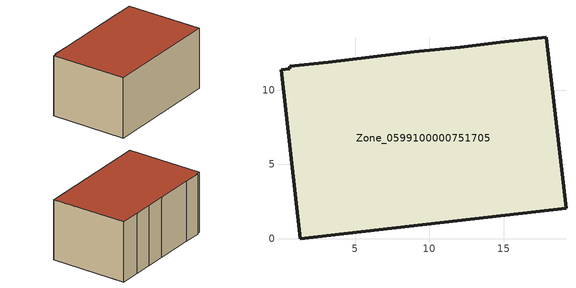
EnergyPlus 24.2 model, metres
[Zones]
Zone_0599100000751705
 floor ground (C_G): 19.19,2.05 1.31,0 0.02,11.37 0.61,11.43 0.62,11.61 3.2,11.88 9,12.57 12.09,12.89 14.77,13.21 17.88,13.54 z0
 wall outside (C_F): 1.31,0 19.19,2.05 17.88,13.54 14.77,13.21 12.09,12.89 9,12.57 3.2,11.88 0.62,11.61 0.61,11.43 0.02,11.37 1.31,0 z0:9.14
 roof outside (C_R): 3.2,11.88 0.62,11.61 0.61,11.43 0.02,11.37 1.31,0 19.19,2.05 17.88,13.54 14.77,13.21 12.09,12.89 9,12.57 z9.14
[BUILDING]
Pand.0599100000751705: North Axis=0; Terrain=City; Loads Convergence Tolerance Value=0.04; Temperature Convergence Tolerance Value=0.4; Solar Distribution=FullExterior; Maximum Number of Warmup Days=25; Minimum Number of Warmup Days=1
[Site:Location]
Rotterdam.The.Hague.AP_ZH_NLD Design_Conditions: Latitude=51.96; Longitude=4.45; Time Zone=1; Elevation=-4.5
[SITE:GROUNDTEMPERATURE:BUILDINGSURFACE]
18, 18, 18, 18, 18, 18, 18, 18, 18, 18, 18, 18
[MATERIAL] Thermal Absorptance=0.9; Solar Absorptance=0.7; Visible Absorptance=0.7
Name | Roughness | Thickness | Conductivity | Density | Specific Heat
G.TC.2006-2014 | MediumSmooth | 0.15 | 0.06 | 540 | 1210
F.TC.2006-2014 | Rough | 0.3 | 0.12 | 1920 | 840
R.TC.2006-2014 | MediumRough | 0.2 | 0.08 | 1500 | 1000
[CONSTRUCTION]
C_G: G.TC.2006-2014
C_F: F.TC.2006-2014
C_R: R.TC.2006-2014
[ZONE]
Zone_0599100000751705: Type=1; Multiplier=1; Ceiling Height=Autocalculate; Volume=Autocalculate; Floor Area=autocalculate; Part of Total Floor Area=Yes
[ZONEINFILTRATION:DESIGNFLOWRATE]
Infil_Zone_0599100000751705: Zone or ZoneList or Space or SpaceList=Zone_0599100000751705; Schedule=AlwaysOn; Design Flow Rate Calculation Method=Flow/Area; Flow Rate per Floor Area=0.0015; Constant Term Coefficient=1; Temperature Term Coefficient=0; Velocity Term Coefficient=0; Velocity Squared Term Coefficient=0
[HVACTEMPLATE:ZONE:IDEALLOADSAIRSYSTEM]
Zone_0599100000751705: Maximum Heating Supply Air Temperature=50; Minimum Cooling Supply Air Temperature=13; Maximum Heating Supply Air Humidity Ratio=0.0156; Minimum Cooling Supply Air Humidity Ratio=0.0077; Heating Limit=NoLimit; Cooling Limit=NoLimit; Dehumidification Control Type=ConstantSensibleHeatRatio; Cooling Sensible Heat Ratio=0.7; Dehumidification Setpoint=60; Humidification Control Type=None; Humidification Setpoint=30; Outdoor Air Method=None; Outdoor Air Flow Rate per Person=0.00944; Outdoor Air Flow Rate per Zone Floor Area=0; Outdoor Air Flow Rate per Zone=0; Demand Controlled Ventilation Type=None; Outdoor Air Economizer Type=NoEconomizer; Heat Recovery Type=None; Sensible Heat Recovery Effectiveness=0.7; Latent Heat Recovery Effectiveness=0.65
[ZONECONTROL:THERMOSTAT]
ThermostatControl_Zone_0599100000751705: Zone or ZoneList=Zone_0599100000751705; Control Type Schedule=DualSetpointControlType; Control 1=Thermostat_Zone_0599100000751705; Temperature Difference Between Cutout And Setpoint=0
[THERMOSTATSETPOINT:DUALSETPOINT]
Thermostat_Zone_0599100000751705: Heating Setpoint Temperature Schedule=HeatingSetpoint_Zone_0599100000751705; Cooling Setpoint Temperature Schedule=CoolingSetpoint_Zone_0599100000751705
[SCHEDULE:COMPACT]
HeatingSetpoint_Zone_0599100000751705: Through: 12/31, For: AllDays, Until: 24:00, 21
CoolingSetpoint_Zone_0599100000751705: Through: 12/31, For: AllDays, Until: 24:00, 24
DualSetpointControlType: Through: 12/31, For: AllDays, Until: 24:00, 4
AlwaysOn: Through: 12/31, For: AllDays, Until: 24:00, 1
